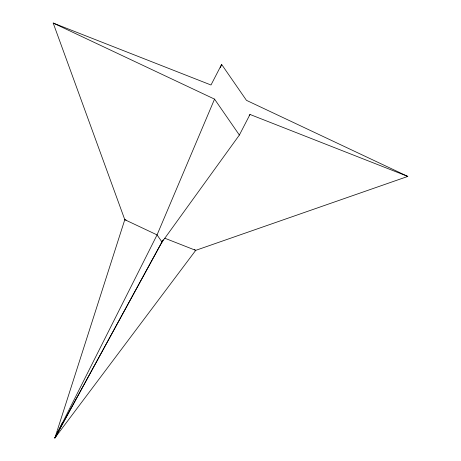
<?xml version="1.0" encoding="UTF-8"?>
<svg xmlns="http://www.w3.org/2000/svg" width="461" height="461" viewBox="0 0 461 461"><rect width="100%" height="100%" fill="white"/><g stroke="black" fill="none" stroke-linecap="round" stroke-linejoin="round"><path stroke-width="0.69" d="M220.335 67.779L221.632 64.425L246.456 100.342L407.812 176.419L195.718 250.358L54.882 437.95L124.793 219.684L53.188 23.05L210.994 85.003L221.632 64.425M53.188 23.05L214.544 99.127L157.063 234.897L54.882 437.95L163.24 239.732M62.5 422.437L54.882 437.95L162.773 240.486M56.15 435.368L54.882 437.95L58.282 431.611M126.153 220.081L124.793 219.684L157.063 234.897L162.024 242.083L239.368 135.038L250.006 114.461L407.812 176.419M249.182 115.642L250.006 114.461M164.813 238.222L195.718 250.358L194.49 249.643M214.544 99.127L239.368 135.038"/></g></svg>
